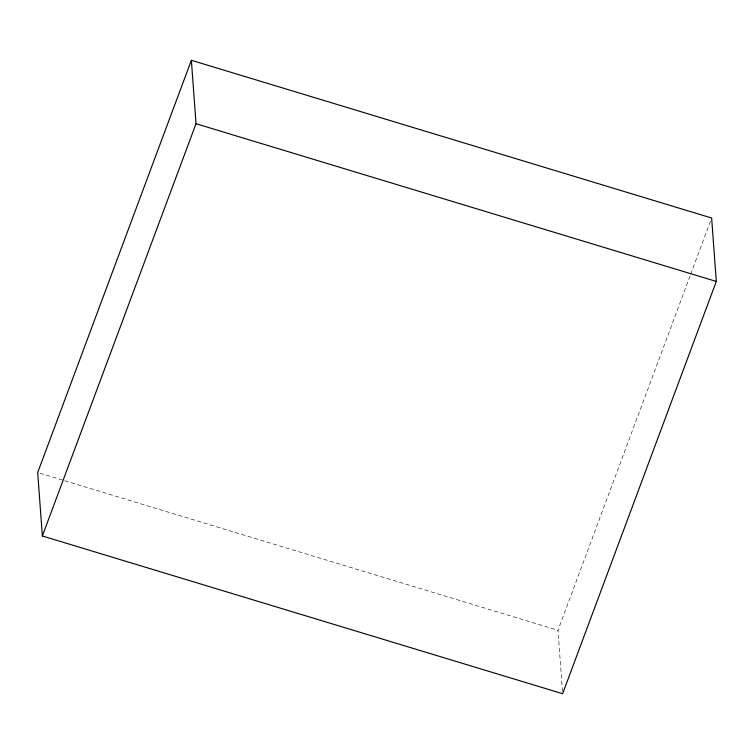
<?xml version="1.0" encoding="UTF-8"?>
<svg xmlns="http://www.w3.org/2000/svg" width="754" height="754" viewBox="0 0 754 754"><rect width="100%" height="100%" fill="white"/><g stroke="black" fill="none" stroke-linecap="round" stroke-linejoin="round"><path stroke-width="0.57" stroke-dasharray="3.77 2.83" d="M562.456 691.371L557.979 630.287L690.278 275.342M690.683 274.239L710.824 220.225M39.953 473.229L63.6 480.402M64.731 480.741L557.979 630.287"/><path stroke-width="1.13" d="M191.365 60.282L37.7 472.551L42.356 535.981L562.635 693.718L716.3 281.449L711.644 218.019L191.365 60.282L196.021 123.713L42.356 535.981M196.021 123.713L716.3 281.449"/></g></svg>
